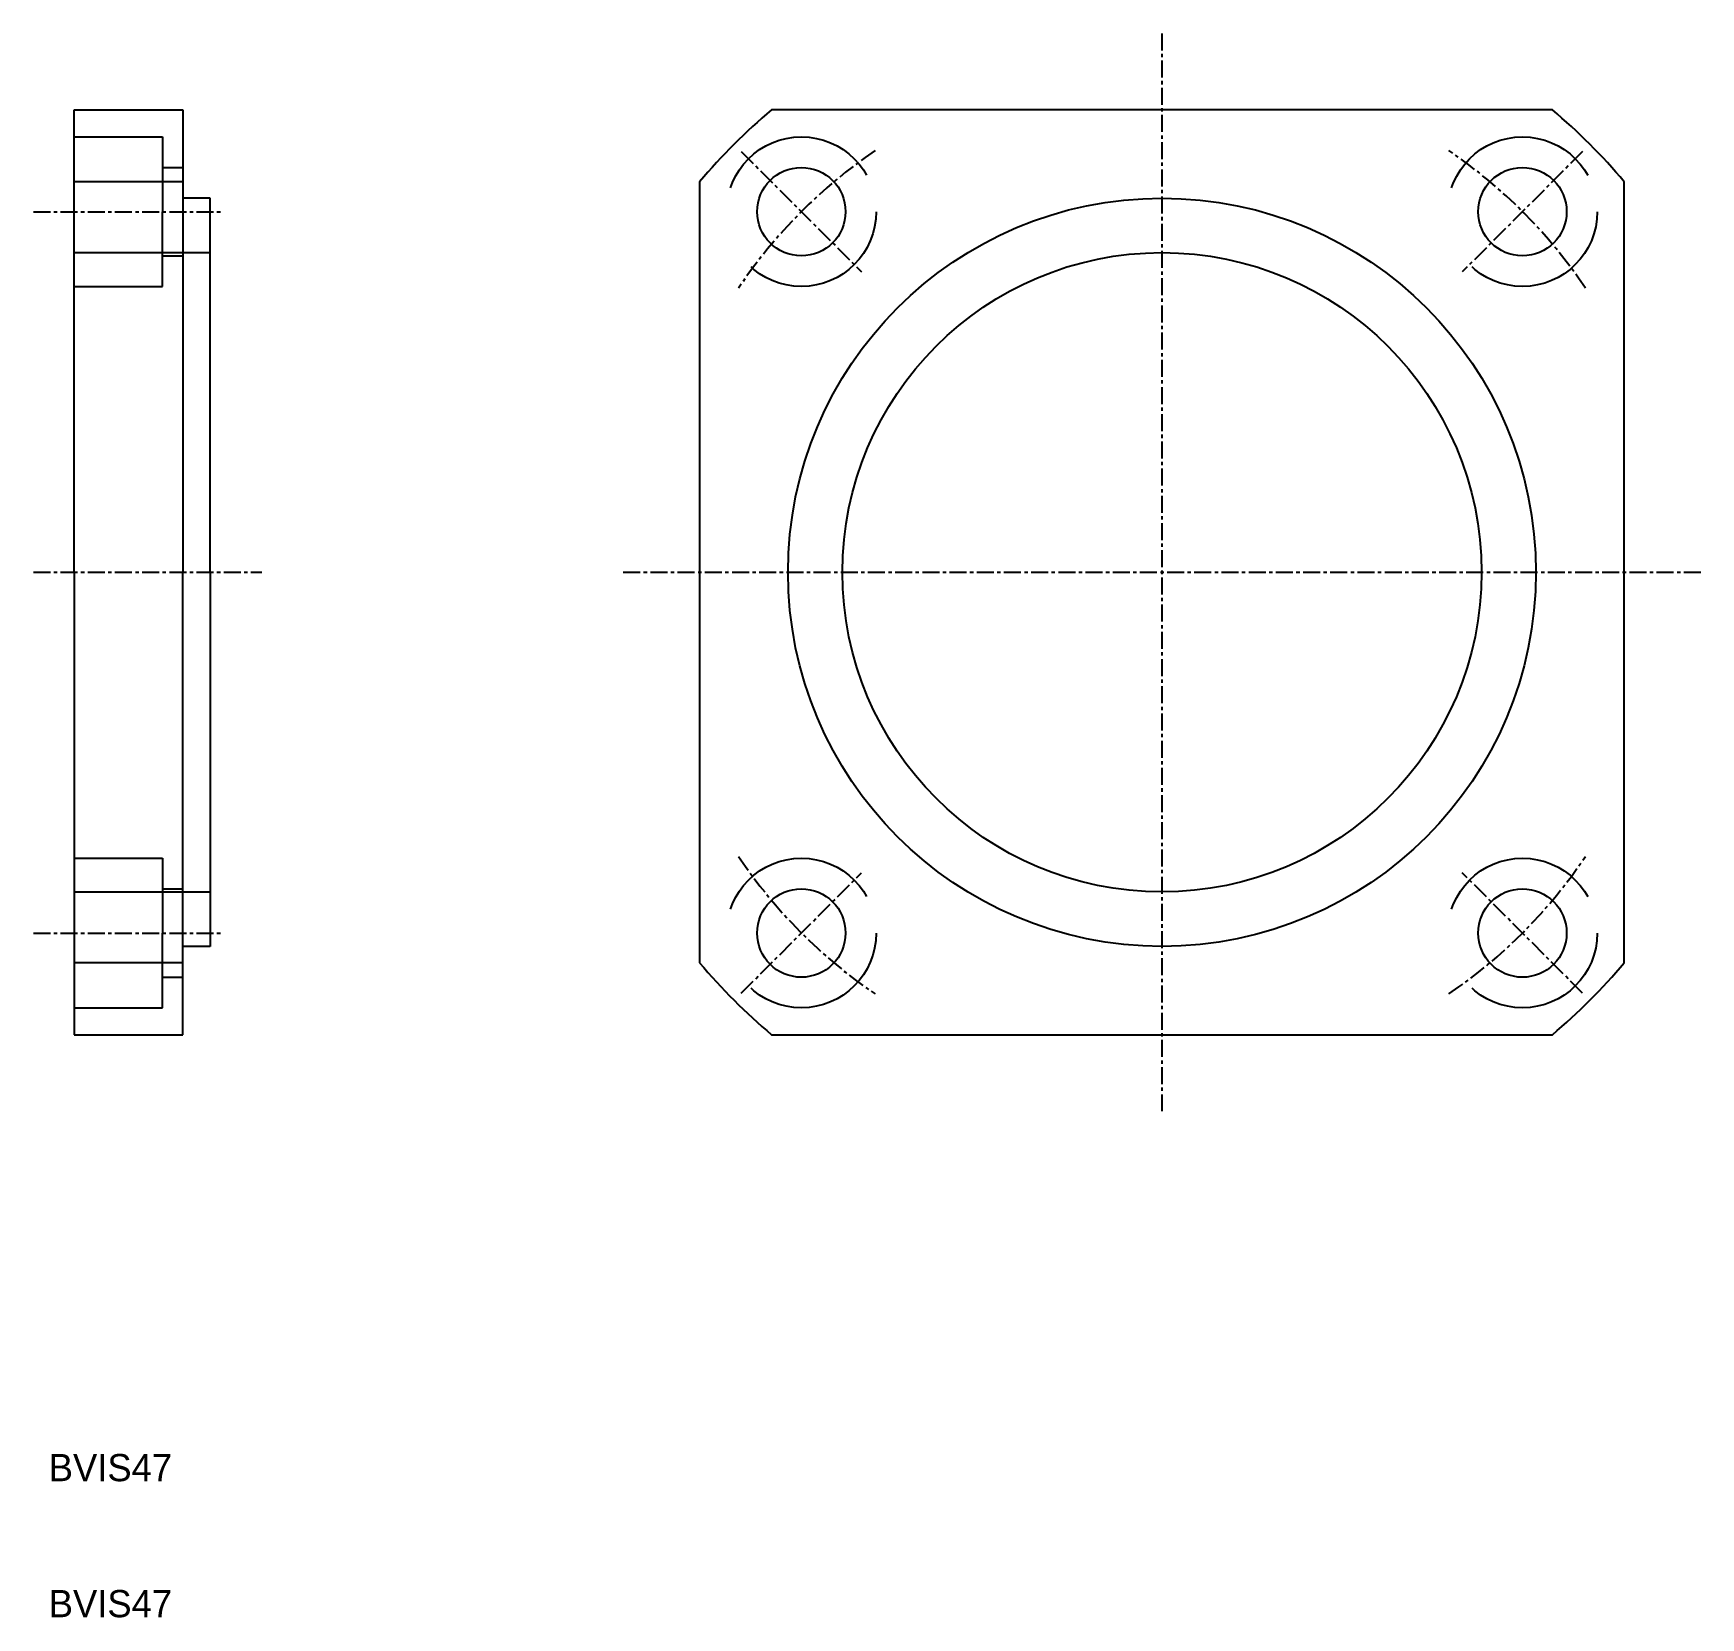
# Model space of a CAD drawing. Extents: x 179 to 301, y 87 to 203.
import ezdxf

# ---------------------------------------------------------------- set-up
doc = ezdxf.new("R2010")
doc.units = 0
doc.linetypes.add('CENTER', pattern=[2, 1.25, -0.25, 0.25, -0.25])
doc.linetypes.add('DASHED', pattern=[19.05, 12.7, -6.35])
doc.layers.get('0').update_dxf_attribs({"linetype": 'CONTINUOUS'})
doc.layers.add('CENTER', color=1, linetype='CENTER')

msp = doc.modelspace()

# ---------------------------------------------------------------- linework, layer by layer
for p, q in [((181.71, 163.84), (181.71, 197.84)), ((181.71, 197.84), (189.71, 197.84)), ((189.71, 197.84), (189.71, 163.84)), ((290.42, 197.84), (233, 197.84)), ((189.71, 192.55), (181.71, 192.55)), ((227.71, 192.55), (227.71, 135.13)), ((295.71, 135.13), (295.71, 192.55)), ((191.71, 191.34), (189.71, 191.34)), ((191.71, 163.84), (191.71, 191.34)), ((181.71, 163.84), (181.71, 129.84)), ((189.71, 129.84), (189.71, 163.84)), ((191.71, 163.84), (191.71, 136.34)), ((191.71, 136.34), (189.71, 136.34)), ((189.71, 135.13), (181.71, 135.13)), ((181.71, 129.84), (189.71, 129.84)), ((233, 129.84), (290.42, 129.84))]:
    msp.add_line(p, q)
at = {"color": 3, "linetype": 'DASHED'}
for p, q in [((181.71, 195.85), (188.21, 195.85)), ((188.21, 195.85), (188.21, 190.35)), ((188.21, 193.6), (189.71, 193.6)), ((188.21, 184.85), (188.21, 190.35)), ((181.71, 187.34), (191.71, 187.34)), ((188.21, 187.1), (189.71, 187.1)), ((181.71, 184.85), (188.21, 184.85)), ((181.71, 142.82), (188.21, 142.82)), ((188.21, 142.82), (188.21, 137.32)), ((181.71, 140.34), (191.71, 140.34)), ((188.21, 140.57), (189.71, 140.57)), ((188.21, 131.82), (188.21, 137.32)), ((188.21, 134.07), (189.71, 134.07)), ((181.71, 131.82), (188.21, 131.82))]:
    msp.add_line(p, q, dxfattribs=at)
for centre in [(235.19, 190.35), (288.22, 190.35), (235.19, 137.32), (288.22, 137.32)]:
    msp.add_circle(centre, 5.5, dxfattribs=at)
for centre, radius in [((235.19, 190.35), 3.25), ((235.19, 190.35), 3.25), ((288.22, 190.35), 3.25), ((288.22, 190.35), 3.25), ((261.71, 163.84), 27.5), ((261.71, 163.84), 23.5), ((235.19, 137.32), 3.25), ((235.19, 137.32), 3.25), ((288.22, 137.32), 3.25), ((288.22, 137.32), 3.25)]:
    msp.add_circle(centre, radius)
for start, end in [(130.1779, 139.8221), (40.1779, 49.8221), (220.1779, 229.8221), (310.1779, 319.8221)]:
    msp.add_arc((261.71, 163.84), 44.5, start, end)
at = {"layer": 'CENTER', "color": 1, "linetype": 'CENTER'}
for p, q in [((261.71, 203.46), (261.71, 124.22)), ((230.77, 194.77), (239.61, 185.93)), ((230.77, 194.77), (239.61, 185.93)), ((292.64, 194.77), (283.8, 185.93)), ((292.64, 194.77), (283.8, 185.93)), ((178.71, 190.35), (192.71, 190.35)), ((178.71, 163.84), (195.51, 163.84)), ((222.09, 163.84), (301.33, 163.84)), ((230.77, 132.9), (239.61, 141.74)), ((230.77, 132.9), (239.61, 141.74)), ((292.64, 132.9), (283.8, 141.74)), ((292.64, 132.9), (283.8, 141.74)), ((178.71, 137.32), (192.71, 137.32))]:
    msp.add_line(p, q, dxfattribs=at)
for start, end in [(124.2378, 146.155), (33.845, 55.7622), (213.845, 235.7622), (304.2378, 326.155)]:
    msp.add_arc((261.71, 163.84), 37.5, start, end, dxfattribs=at)

# ---------------------------------------------------------------- texts
for p in [(179.84, 97.02), (179.84, 87.02)]:
    msp.add_text('BVIS47', height=2).set_placement(p)

doc.saveas('drawing.dxf')
